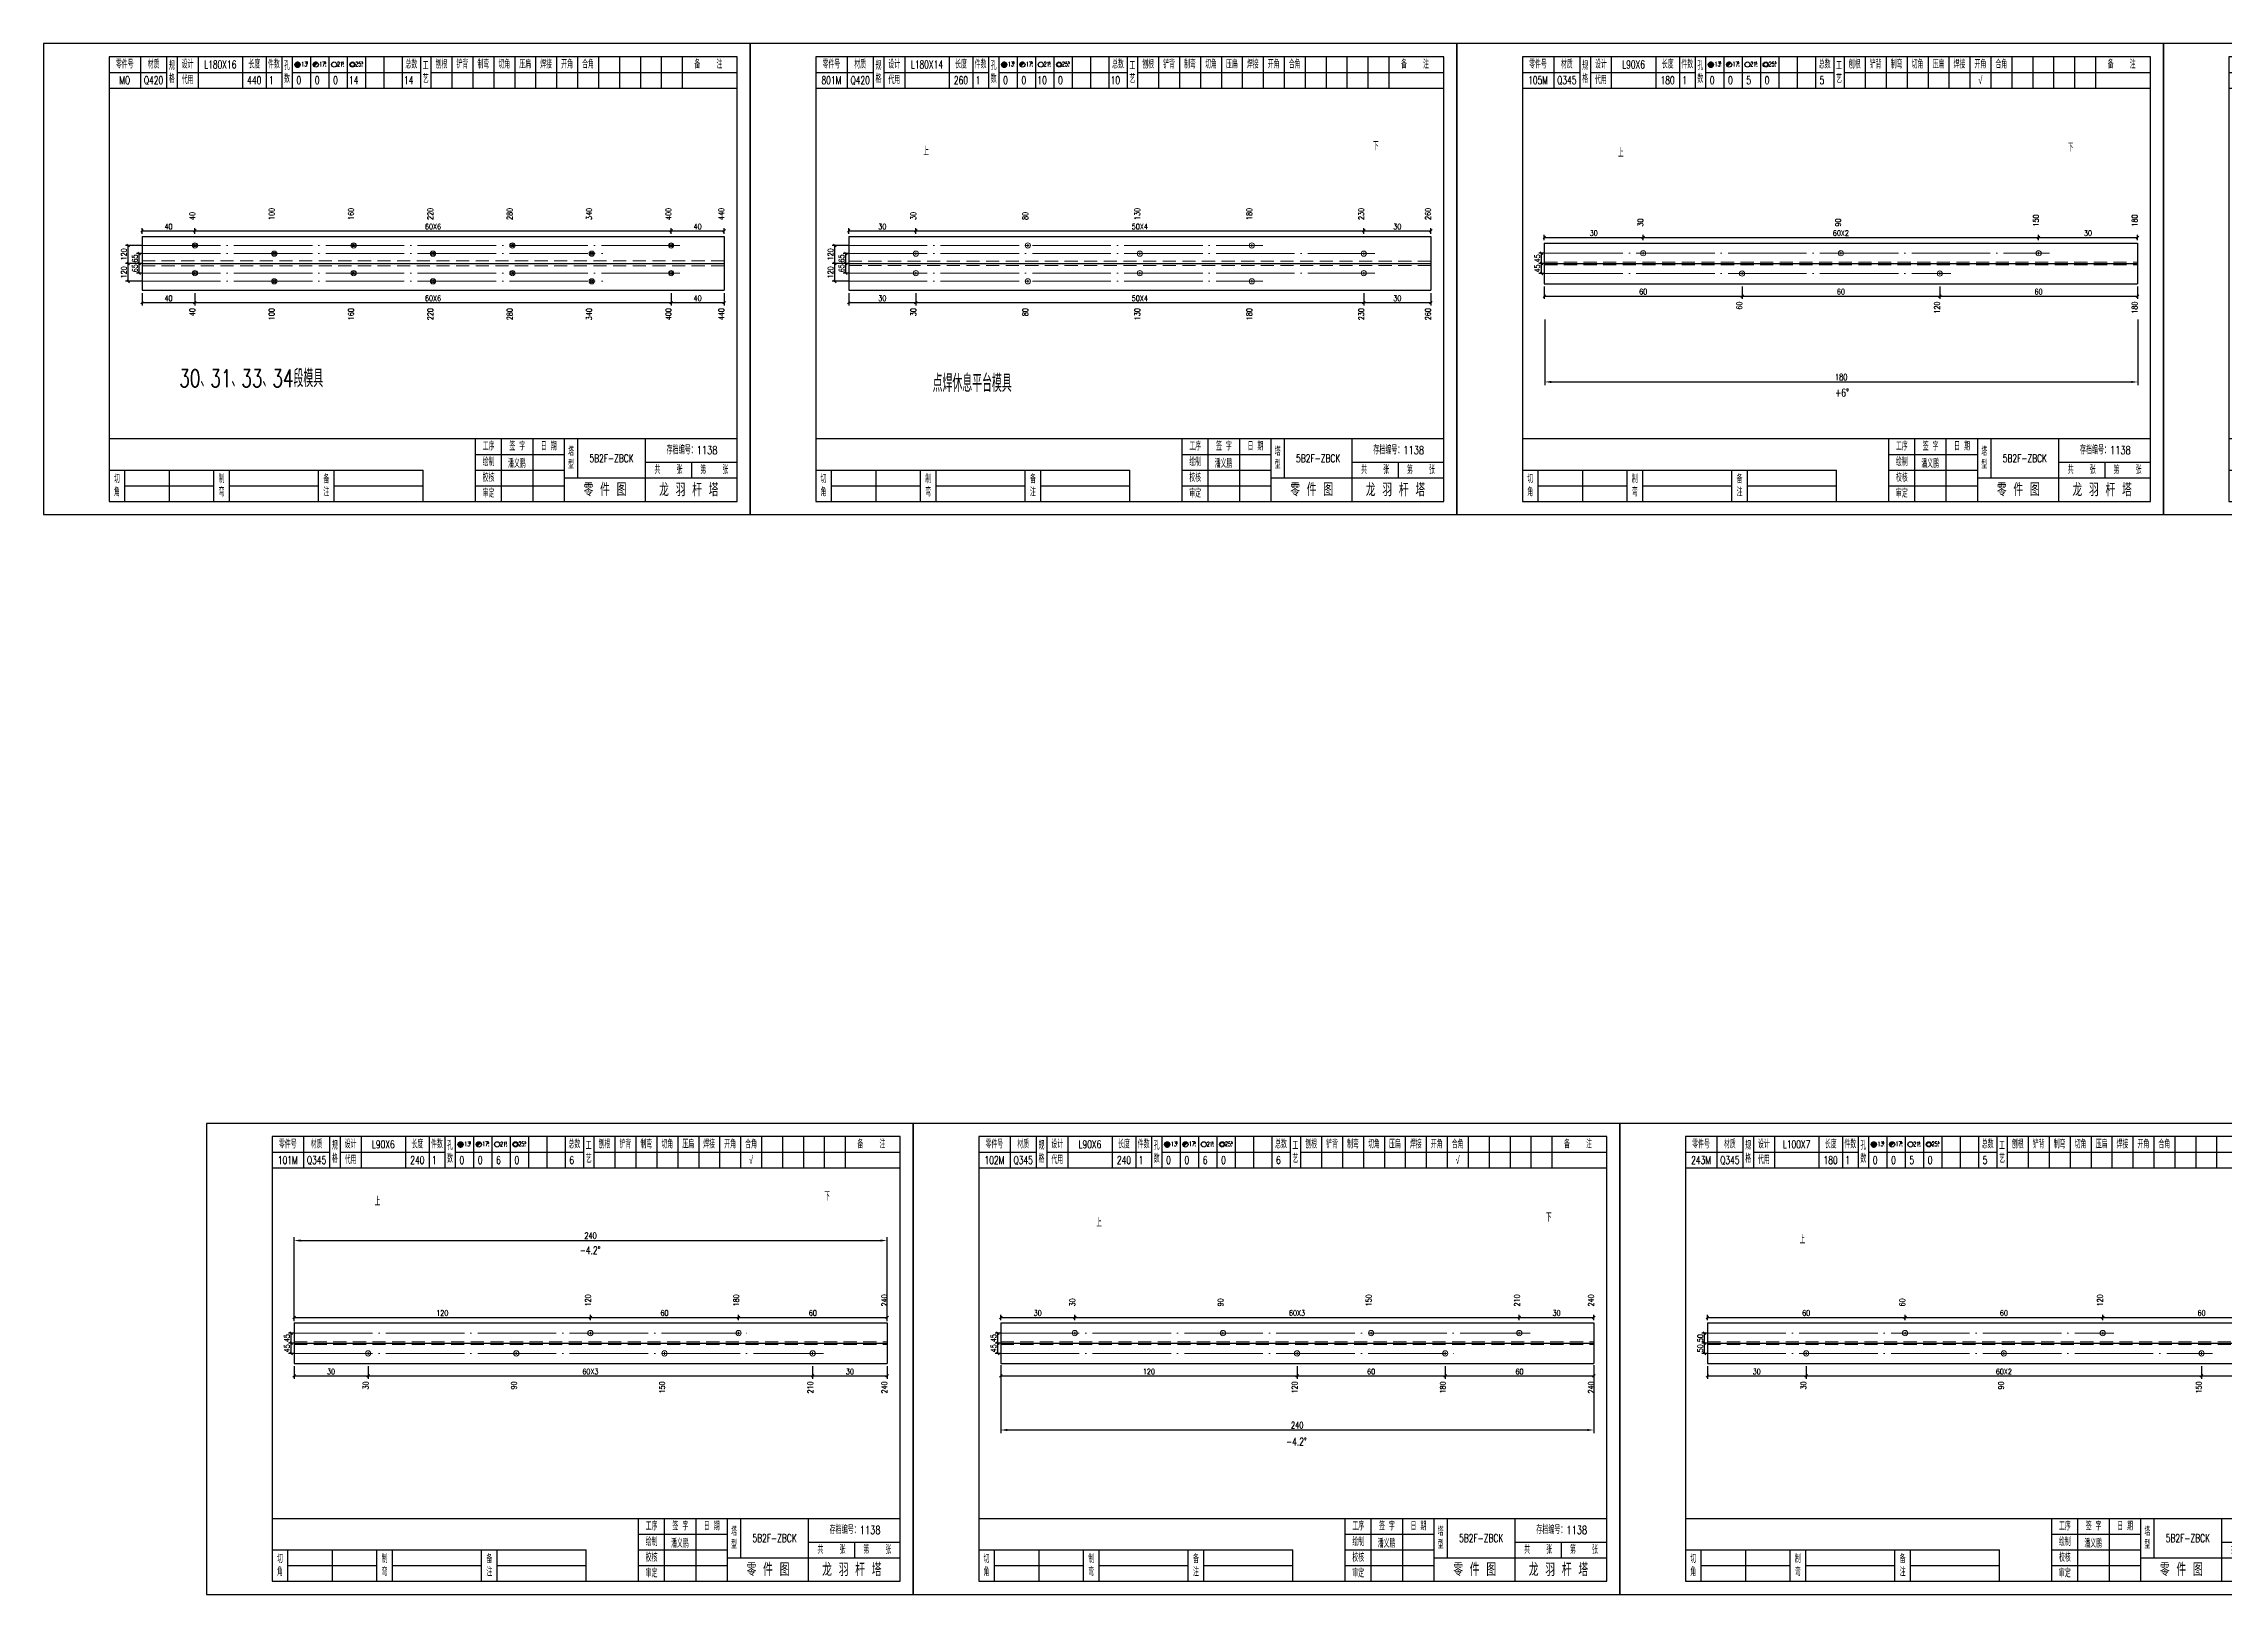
# Model space of a CAD drawing. Header units: millimetres. Extents: x 431 to 8801, y -362 to 231.
# Drawn here: x 431 to 1264, y -362 to 231 of the extents above; entities that cross this region are included whole.
import ezdxf
from ezdxf.enums import TextEntityAlignment as Align

# ---------------------------------------------------------------- set-up
doc = ezdxf.new("R2010")
doc.units = ezdxf.units.MM
doc.header["$LTSCALE"] = 20
doc.header["$PDMODE"] = 1
doc.linetypes.add('DASHDOT2X', pattern=[1.75, 1.5, -0.125, 0, -0.125])
doc.linetypes.add('HIDDEN', pattern=[0.375, 0.25, -0.125])
for name, color, linetype, lineweight in [('1', 7, 'Continuous', 25), ('11', 3, 'Continuous', 13), ('2', 1, 'HIDDEN', 13), ('5', 1, 'Continuous', 13), ('7', 2, 'DASHDOT2X', 13)]:
    doc.layers.add(name, color=color, linetype=linetype, lineweight=lineweight)
doc.styles.get("Standard").update_dxf_attribs({"font": 'simplex', "width": 0.7, "bigfont": 'gbhzfs.shx'})
doc.styles.add('SYMBOL_TXT', font='txt.shx', dxfattribs={"width": 0.6})
doc.styles.add('TITLE_TXT', font='simplex.shx', dxfattribs={"width": 0.75, "height": 2.5, "bigfont": 'gbhzfs.shx'})
doc.dimstyles.new('ISO-25', dxfattribs={"dimtxt": 2.5, "dimasz": 2.5, "dimexe": 1.25, "dimexo": 0.625, "dimtad": 1, "dimdsep": 46, "dimtxsty": 'standard', "dimcen": 2.5, "dimadec": 0, "dimazin": 0, "dimtfac": 1, "dimtmove": 0, "dimatfit": 3, "dimfxl": 0, "dimarcsym": 0})
doc.dimstyles.get("Standard").update_dxf_attribs({"dimtxt": 2.1, "dimasz": 1, "dimexe": 1.05, "dimexo": 0, "dimgap": 0.63, "dimtad": 1, "dimzin": 0, "dimdsep": 46, "dimtxsty": 'standard', "dimblk": 'OBLIQUE', "dimblk1": 'OBLIQUE', "dimblk2": 'OBLIQUE', "dimcen": 0.09, "dimadec": 0, "dimazin": 0, "dimtfac": 1, "dimtdec": 1, "dimtix": 1, "dimtmove": 0, "dimatfit": 3, "dimfxl": 0, "dimtolj": 1, "dimtzin": 0, "dimarcsym": 0})
pattern_1 = [(0, (-3, 0), (0, 0.0125), [])]

# ---------------------------------------------------------------- blocks, each defined once
blk = doc.blocks.new('M12_HOLE')
h = blk.add_hatch()
h.set_pattern_fill('LINE', scale=0.1, style=0)
h.set_pattern_definition(pattern_1)
h.paths.add_polyline_path([(-5, 0, 1), (-1, 0, 1)])
at = {"color": 7}
blk.add_circle((-3, 0), 2, dxfattribs=at)
at = {"color": 7, "attachment_point": 1, "style": 'SYMBOL_TXT'}
for s, insert, char_height, width in [('13\\f??|b0|i0|c0|p54;.', (-0.1, 2.1), 3.5, 5.707), ('5', (3.7, 2.3), 1.8, 2.931)]:
    blk.add_mtext(s, dxfattribs=dict(at, insert=insert, char_height=char_height, width=width))
blk = doc.blocks.new('M16_HOLE')
h = blk.add_hatch()
h.set_pattern_fill('LINE', scale=0.1, style=0)
h.set_pattern_definition(pattern_1)
h.paths.add_polyline_path([(-1.6, 1.4, 0.668179), (-5, 0, 0.198912), (-4.4, -1.4)])
at = {"color": 7}
blk.add_circle((-3, 0), 2, dxfattribs=at)
at = {"color": 7, "attachment_point": 1, "style": 'SYMBOL_TXT'}
for s, insert, char_height, width in [('17.', (-0.4, 2.1), 3.5, 6.316), ('5', (3.6, 2.3), 1.8, 1.822)]:
    blk.add_mtext(s, dxfattribs=dict(at, insert=insert, char_height=char_height, width=width))
blk = doc.blocks.new('M20_HOLE')
at = {"color": 7}
blk.add_circle((-3, 0), 2, dxfattribs=at)
at = {"color": 7, "attachment_point": 1, "style": 'SYMBOL_TXT'}
for s, insert, char_height, width in [('21.', (-0.7, 2), 3.5, 6.074), ('5', (3.3, 2), 1.8, 1.458)]:
    blk.add_mtext(s, dxfattribs=dict(at, insert=insert, char_height=char_height, width=width))
blk = doc.blocks.new('M24_HOLE')
at = {"color": 7}
for radius in [2, 1.5]:
    blk.add_circle((-3, 0), radius, dxfattribs=at)
at = {"color": 7, "attachment_point": 1, "style": 'SYMBOL_TXT'}
for s, insert, char_height, width in [('25.', (-0.7, 2.1), 3.5, 2.429), ('5', (3.9, 2.3), 1.8, 1.944)]:
    blk.add_mtext(s, dxfattribs=dict(at, insert=insert, char_height=char_height, width=width))
blk = doc.blocks.new('JgCard')
for p, q in [((270, 180), (0, 180)), ((0, 180), (0, 0)), ((265, 175), (25, 175)), ((25, 175), (25, 5)), ((37, 175), (37, 163)), ((47, 175), (47, 163)), ((51, 175), (51, 163)), ((59, 175), (59, 163)), ((76, 175), (76, 163)), ((85, 175), (85, 163)), ((91, 175), (91, 163)), ((95, 175), (95, 163)), ((102, 175), (102, 163)), ((109, 175), (109, 163)), ((116, 175), (116, 163)), ((123, 175), (123, 163)), ((130, 175), (130, 163)), ((137, 175), (137, 163)), ((144, 175), (144, 163)), ((148, 175), (148, 163)), ((156, 175), (156, 163)), ((164, 175), (164, 163)), ((172, 175), (172, 163)), ((180, 175), (180, 163)), ((188, 175), (188, 163)), ((196, 175), (196, 163)), ((204, 175), (204, 163)), ((212, 175), (212, 163)), ((220, 175), (220, 163)), ((228, 175), (228, 163)), ((236, 175), (236, 163)), ((244, 175), (244, 163)), ((265, 5), (265, 175)), ((270, 0), (270, 180)), ((25, 169), (47, 169)), ((51, 169), (91, 169)), ((95, 169), (144, 169)), ((148, 169), (265, 169)), ((25, 163), (265, 163)), ((25, 29), (265, 29)), ((165, 5), (165, 29)), ((175, 5), (175, 29)), ((187, 5), (187, 29)), ((199, 5), (199, 29)), ((204, 29), (204, 14)), ((230, 5), (230, 29)), ((25, 17), (145, 17)), ((31, 5), (31, 17)), ((48, 17), (48, 5)), ((65, 5), (65, 17)), ((71, 5), (71, 17)), ((105, 5), (105, 17)), ((111, 5), (111, 17)), ((145, 5), (145, 17)), ((165, 23), (199, 23)), ((165, 17), (199, 17)), ((230, 20), (265, 20)), ((247.5, 20), (247.5, 14)), ((31, 11), (65, 11)), ((71, 11), (105, 11)), ((111, 11), (145, 11)), ((165, 11), (199, 11)), ((199, 14), (265, 14)), ((0, 0), (270, 0)), ((25, 5), (265, 5))]:
    blk.add_line(p, q)
blk.add_lwpolyline([(96.03, 171.99, -1), (98.03, 171.99, -1)], format="xyb", close=True)
blk.add_point((145, 96))
at = {"xscale": 0.5, "yscale": 0.5, "zscale": 0.5}
for name, p in [('M12_HOLE', (98.53, 171.99)), ('M16_HOLE', (105.5, 172)), ('M20_HOLE', (112.5, 172)), ('M24_HOLE', (119.5, 172))]:
    blk.add_blockref(name, p, dxfattribs=at)
at = {"style": 'TITLE_TXT', "width": 0.75}
for s, height, p in [('存档编号：1138', 3.076, (238.02, 23.07)), ('潘义鹏', 3, (177.45, 17.91)), ('龙 羽 杆 塔', 5, (235.17, 6.97))]:
    blk.add_text(s, height=height, dxfattribs=at).set_placement(p)
at = {"attachment_point": 5, "style": 'TITLE_TXT'}
for s, insert, char_height, width in [('零件号', (31, 172), 3, 15), ('材质', (42, 172), 3, 8), ('规格', (49, 169), 3, 4), ('代用', (55, 166), 3, 8), ('设计', (55, 172), 3, 8), ('长度', (80.5, 172), 3, 8), ('件数', (88, 172), 3, 6), ('孔数', (93, 169), 3, 4), ('总数', (140.5, 172), 3, 7), ('工\\P艺', (146, 169), 3, 4), ('刨根', (152, 172), 3, 8), ('铲背', (160, 172), 3, 8), ('制弯', (168, 172), 3, 8), ('切角', (176, 172), 3, 8), ('压扁', (184, 172), 3, 8), ('焊接', (192, 172), 3, 8), ('开角', (200, 172), 3, 8), ('合角', (208, 172), 3, 8), ('备    注', (254, 172), 3, 22), ('工序', (170, 26), 3, 10), ('签 字', (181, 26), 3, 12), ('日 期', (193, 26), 3, 12), ('塔\\P型', (201.5, 21.5), 3, 5), ('绘制', (170, 20), 3, 10), ('共    张', (238.75, 17), 3, 17.5), ('第    张', (256.25, 17), 3, 17.5), ('切\\P角', (28, 11), 3, 6), ('制\\P弯', (68, 11), 3, 6), ('备\\P注', (108, 11), 3, 6), ('校核', (170, 14), 3, 10), ('审定', (170, 8), 3, 10), ('零 件 图', (214.5, 9.5), 5, 31)]:
    blk.add_mtext(s, dxfattribs=dict(at, insert=insert, char_height=char_height, width=width))
blk = doc.blocks.new('M24')
for p, q in [((-0.6, 0), (0.6, 0)), ((0, -0.6), (0, 0.6))]:
    blk.add_line(p, q)
for radius in [1, 0.6]:
    blk.add_circle((0, 0), radius)
blk = doc.blocks.new('_Oblique')
at = {"color": 0, "linetype": 'ByBlock', "lineweight": -2}
blk.add_line((-0.5, -0.5), (0.5, 0.5), dxfattribs=at)
blk = doc.blocks.new('M20')
for p, q in [((-0.5, 0), (0.5, 0)), ((0, -0.5), (0, 0.5))]:
    blk.add_line(p, q)
blk.add_circle((0, 0), 1)
blk = doc.blocks.new('*D348')
at = {"layer": '1', "color": 0, "lineweight": -2}
for p, q in [((1004.76, 125.18), (1004.76, 100.05)), ((1231.36, 125.18), (1231.36, 100.05)), ((1007.26, 101.3), (1228.86, 101.3))]:
    blk.add_line(p, q, dxfattribs=at)
at = {"layer": '1', "color": 0}
for points in [[(1007.26, 101.72), (1007.26, 100.89), (1004.76, 101.3)], [(1228.86, 101.72), (1228.86, 100.89), (1231.36, 101.3)]]:
    blk.add_solid(points, dxfattribs=at)
at = {"layer": 'Defpoints', "color": 0}
for p in [(1004.76, 125.8), (1231.36, 125.8), (1231.36, 101.3)]:
    blk.add_point(p, dxfattribs=at)
at = {"layer": '1', "color": 0, "insert": (1118.06, 103.18), "char_height": 2.5, "attachment_point": 5}
blk.add_mtext('180', dxfattribs=at)
blk = doc.blocks.new('*D381')
at = {"layer": '1', "color": 0, "lineweight": -2}
for p, q in [((526.9, -257.72), (526.9, -225.62)), ((529.4, -226.87), (751, -226.87)), ((753.5, -257.72), (753.5, -225.62))]:
    blk.add_line(p, q, dxfattribs=at)
at = {"layer": '1', "color": 0}
for points in [[(529.4, -226.45), (529.4, -227.29), (526.9, -226.87)], [(751, -226.45), (751, -227.29), (753.5, -226.87)]]:
    blk.add_solid(points, dxfattribs=at)
at = {"layer": 'Defpoints', "color": 0}
for p in [(753.5, -226.87), (526.9, -258.35), (753.5, -258.35)]:
    blk.add_point(p, dxfattribs=at)
at = {"layer": '1', "color": 0, "insert": (640.2, -225), "char_height": 2.5, "attachment_point": 5}
blk.add_mtext('240', dxfattribs=at)
blk = doc.blocks.new('*D382')
at = {"layer": '1', "color": 0, "lineweight": -2}
for p, q in [((796.9, -274.51), (796.9, -300.53)), ((1023.5, -274.51), (1023.5, -300.53)), ((799.4, -299.28), (1021, -299.28))]:
    blk.add_line(p, q, dxfattribs=at)
at = {"layer": '1', "color": 0}
for points in [[(799.4, -298.87), (799.4, -299.7), (796.9, -299.28)], [(1021, -298.87), (1021, -299.7), (1023.5, -299.28)]]:
    blk.add_solid(points, dxfattribs=at)
at = {"layer": 'Defpoints', "color": 0}
for p in [(796.9, -273.89), (1023.5, -273.89), (1023.5, -299.28)]:
    blk.add_point(p, dxfattribs=at)
at = {"layer": '1', "color": 0, "insert": (910.2, -297.41), "char_height": 2.5, "attachment_point": 5}
blk.add_mtext('240', dxfattribs=at)

msp = doc.modelspace()

# ---------------------------------------------------------------- linework, layer by layer
at = {"layer": '1'}
for p, q in [((468.816, 156.922), (468.816, 136.342)), ((468.816, 156.922), (691.216, 156.922)), ((691.216, 156.922), (691.216, 136.342)), ((738.816, 156.922), (738.816, 136.342)), ((738.816, 156.922), (961.216, 156.922)), ((961.216, 156.922), (961.216, 136.342)), ((1004.616, 154.402), (1004.616, 138.862)), ((1004.616, 154.402), (1231.216, 154.402)), ((1231.216, 154.402), (1231.216, 138.862)), ((468.816, 146.632), (691.216, 146.632)), ((738.816, 146.632), (961.216, 146.632)), ((1004.616, 146.632), (1231.216, 146.632)), ((468.816, 136.342), (691.216, 136.342)), ((738.816, 136.342), (961.216, 136.342)), ((1004.616, 138.862), (1231.216, 138.862)), ((526.904, -258.349), (526.904, -273.889)), ((526.904, -258.349), (753.504, -258.349)), ((526.904, -266.119), (753.504, -266.119)), ((753.504, -258.349), (753.504, -273.889)), ((796.904, -258.349), (796.904, -273.889)), ((796.904, -258.349), (1023.504, -258.349)), ((796.904, -266.119), (1023.504, -266.119)), ((1023.504, -258.349), (1023.504, -273.889)), ((1066.904, -258.349), (1066.904, -273.889)), ((1066.904, -258.349), (1293.504, -258.349)), ((1066.904, -266.119), (1293.504, -266.119)), ((526.904, -273.889), (753.504, -273.889)), ((796.904, -273.889), (1023.504, -273.889)), ((1066.904, -273.889), (1293.504, -273.889))]:
    msp.add_line(p, q, dxfattribs=at)
at = {"layer": '2'}
for p, q in [((468.816, 147.546), (691.216, 147.546)), ((468.816, 145.717), (691.216, 145.717)), ((738.816, 147.432), (961.216, 147.432)), ((738.816, 145.831), (961.216, 145.831)), ((1004.616, 147.15), (1231.216, 147.15)), ((1004.616, 146.114), (1231.216, 146.114)), ((526.904, -265.601), (753.504, -265.601)), ((796.904, -265.601), (1023.504, -265.601)), ((1066.904, -265.575), (1293.504, -265.575)), ((526.904, -266.637), (753.504, -266.637)), ((796.904, -266.637), (1023.504, -266.637)), ((1066.904, -266.663), (1293.504, -266.663))]:
    msp.add_line(p, q, dxfattribs=at)
at = {"layer": '7'}
for p, q in [((468.816, 153.492), (675.168, 153.492)), ((468.816, 150.348), (644.845, 150.348)), ((738.816, 153.492), (897.054, 153.492)), ((738.816, 150.348), (939.843, 150.348)), ((1004.616, 150.517), (1197.675, 150.517)), ((468.816, 142.916), (675.168, 142.916)), ((738.816, 142.916), (939.843, 142.916)), ((1004.616, 142.747), (1159.903, 142.747)), ((468.816, 139.772), (644.845, 139.772)), ((738.816, 139.772), (897.054, 139.772)), ((526.904, -262.234), (700.951, -262.234)), ((796.904, -262.234), (999.259, -262.234)), ((1066.904, -262.234), (1222.17, -262.234)), ((526.904, -270.004), (729.259, -270.004)), ((796.904, -270.004), (970.951, -270.004)), ((1066.904, -270.004), (1259.937, -270.004))]:
    msp.add_line(p, q, dxfattribs=at)

# ---------------------------------------------------------------- block references
at = {"layer": '1'}
for p in [(431.216, 50.632), (701.216, 50.632), (971.216, 50.632), (1241.216, 50.632), (493.504, -362.119), (763.504, -362.119), (1033.504, -362.119)]:
    msp.add_blockref('JgCard', p, dxfattribs=at)
at = {"layer": '5'}
for name, p in [('M24', (489.031, 153.492)), ('M24', (519.354, 150.348)), ('M24', (549.677, 153.492)), ('M24', (580, 150.348)), ('M24', (610.322, 153.492)), ('M24', (640.645, 150.348)), ('M24', (670.968, 153.492)), ('M20', (764.489, 150.348)), ('M20', (807.278, 153.492)), ('M20', (850.066, 150.348)), ('M20', (892.854, 153.492)), ('M20', (935.643, 150.348)), ('M20', (1042.388, 150.517)), ('M20', (1117.932, 150.517)), ('M20', (1193.475, 150.517)), ('M24', (489.031, 142.916)), ('M24', (549.677, 142.916)), ('M24', (610.322, 142.916)), ('M24', (670.968, 142.916)), ('M20', (764.489, 142.916)), ('M20', (850.066, 142.916)), ('M20', (935.643, 142.916)), ('M20', (1080.16, 142.747)), ('M20', (1155.703, 142.747)), ('M24', (519.354, 139.772)), ('M24', (580, 139.772)), ('M24', (640.645, 139.772)), ('M20', (807.278, 139.772)), ('M20', (892.854, 139.772)), ('M20', (640.136, -262.234)), ('M20', (696.751, -262.234)), ('M20', (825.212, -262.234)), ('M20', (881.828, -262.234)), ('M20', (938.444, -262.234)), ('M20', (995.059, -262.234)), ('M20', (1142.437, -262.234)), ('M20', (1217.97, -262.234)), ('M20', (555.212, -270.004)), ('M20', (611.828, -270.004)), ('M20', (668.444, -270.004)), ('M20', (725.059, -270.004)), ('M20', (910.136, -270.004)), ('M20', (966.751, -270.004)), ('M20', (1104.67, -270.004)), ('M20', (1180.204, -270.004)), ('M20', (1255.737, -270.004))]:
    msp.add_blockref(name, p, dxfattribs=at)

# ---------------------------------------------------------------- texts
at = {"layer": '1', "width": 0.7}
for s, height, p in [('MO', 3, (462.216, 216.632)), ('Q420', 3, (473.216, 216.632)), ('L180X16', 3, (498.716, 222.632)), ('440', 3, (511.716, 216.632)), ('1', 3, (518.216, 216.632)), ('0', 3, (528.716, 216.632)), ('0', 3, (535.716, 216.632)), ('0', 3, (542.716, 216.632)), ('14', 3, (549.716, 216.632)), ('14', 3, (570.716, 216.632)), ('801M', 3, (732.216, 216.632)), ('Q420', 3, (743.216, 216.632)), ('L180X14', 3, (768.716, 222.632)), ('260', 3, (781.716, 216.632)), ('1', 3, (788.216, 216.632)), ('0', 3, (798.716, 216.632)), ('0', 3, (805.716, 216.632)), ('10', 3, (812.716, 216.632)), ('0', 3, (819.716, 216.632)), ('10', 3, (840.716, 216.632)), ('105M', 3, (1002.216, 216.632)), ('Q345', 3, (1013.216, 216.632)), ('L90X6', 3, (1038.716, 222.632)), ('180', 3, (1051.716, 216.632)), ('1', 3, (1058.216, 216.632)), ('0', 3, (1068.716, 216.632)), ('0', 3, (1075.716, 216.632)), ('5', 3, (1082.716, 216.632)), ('0', 3, (1089.716, 216.632)), ('5', 3, (1110.716, 216.632)), ('√', 3, (1171.216, 216.632)), ('下', 3, (940.242, 191.36)), ('下', 3, (1205.727, 190.809)), ('上', 3, (768.41, 189.351)), ('上', 3, (1033.895, 188.801)), ('30、31、33、34段模具', 6.73667, (510.53, 102.687)), ('点焊休息平台模具', 6.7367, (786.013, 100.83)), ('+6°', 3, (1118.363, 97.203)), ('L90X6', 3, (561.004, -190.119)), ('L90X6', 3, (831.004, -190.119)), ('L100X7', 3, (1101.004, -190.119)), ('101M', 3, (524.504, -196.119)), ('Q345', 3, (535.504, -196.119)), ('240', 3, (574.004, -196.119)), ('1', 3, (580.504, -196.119)), ('0', 3, (591.004, -196.119)), ('0', 3, (598.004, -196.119)), ('6', 3, (605.004, -196.119)), ('0', 3, (612.004, -196.119)), ('6', 3, (633.004, -196.119)), ('√', 3, (701.504, -196.119)), ('102M', 3, (794.504, -196.119)), ('Q345', 3, (805.504, -196.119)), ('240', 3, (844.004, -196.119)), ('1', 3, (850.504, -196.119)), ('0', 3, (861.004, -196.119)), ('0', 3, (868.004, -196.119)), ('6', 3, (875.004, -196.119)), ('0', 3, (882.004, -196.119)), ('6', 3, (903.004, -196.119)), ('√', 3, (971.504, -196.119)), ('243M', 3, (1064.504, -196.119)), ('Q345', 3, (1075.504, -196.119)), ('180', 3, (1114.004, -196.119)), ('1', 3, (1120.504, -196.119)), ('0', 3, (1131.004, -196.119)), ('0', 3, (1138.004, -196.119)), ('5', 3, (1145.004, -196.119)), ('0', 3, (1152.004, -196.119)), ('5', 3, (1173.004, -196.119)), ('上', 3, (558.789, -212.027)), ('下', 3, (730.621, -210.019)), ('下', 3, (1006.314, -218.134)), ('上', 3, (834.482, -220.142)), ('上', 3, (1103.222, -226.557)), ('-4.2°', 3, (640.023, -230.591)), ('-4.2°', 3, (909.902, -303.755))]:
    msp.add_text(s, height=height, dxfattribs=at).set_placement(p, align=Align.MIDDLE_CENTER)
for s, p in [('100', (519.387, 163.222)), ('160', (549.71, 163.222)), ('220', (580.033, 163.222)), ('280', (610.355, 163.222)), ('340', (640.678, 163.222)), ('400', (671.001, 163.222)), ('440', (691.216, 163.222)), ('130', (850.137, 163.222)), ('180', (892.926, 163.222)), ('230', (935.714, 163.222)), ('260', (961.216, 163.222)), ('40', (489.064, 163.222)), ('30', (764.561, 163.222)), ('80', (807.349, 163.222)), ('30', (1042.388, 160.702)), ('90', (1117.932, 160.702)), ('150', (1193.475, 160.702)), ('180', (1231.216, 160.702)), ('120', (640.272, -252.049)), ('180', (696.888, -252.049)), ('240', (753.504, -252.049)), ('30', (825.348, -252.049)), ('90', (881.964, -252.049)), ('150', (938.58, -252.049)), ('210', (995.196, -252.049)), ('240', (1023.504, -252.049)), ('60', (1142.437, -252.049)), ('120', (1217.97, -252.049))]:
    msp.add_text(s, height=2.1, rotation=90, dxfattribs=at).set_placement(p)
for s, p in [('40', (489.064, 129.517)), ('100', (519.387, 129.517)), ('160', (549.71, 129.517)), ('220', (580.033, 129.517)), ('280', (610.355, 129.517)), ('340', (640.678, 129.517)), ('400', (671.001, 129.517)), ('440', (691.216, 129.517)), ('30', (764.561, 129.517)), ('80', (807.349, 129.517)), ('130', (850.137, 129.517)), ('180', (892.926, 129.517)), ('230', (935.714, 129.517)), ('260', (961.216, 129.517)), ('60', (1080.16, 132.037)), ('120', (1155.703, 132.037)), ('180', (1231.216, 132.037)), ('30', (555.348, -280.714)), ('90', (611.964, -280.714)), ('150', (668.58, -280.714)), ('210', (725.196, -280.714)), ('240', (753.504, -280.714)), ('120', (910.272, -280.714)), ('180', (966.888, -280.714)), ('240', (1023.504, -280.714)), ('30', (1104.67, -280.714)), ('90', (1180.204, -280.714)), ('150', (1255.737, -280.714))]:
    msp.add_text(s, height=2.1, rotation=90, dxfattribs=at).set_placement(p, align=Align.RIGHT)
at = {"layer": '1', "char_height": 3, "width": 26, "attachment_point": 5}
for insert in [(648.216, 72.132), (918.216, 72.132), (1188.216, 72.132), (710.504, -340.619), (980.504, -340.619), (1250.504, -340.619)]:
    msp.add_mtext('5B2F-ZBCK', dxfattribs=dict(at, insert=insert))

# ---------------------------------------------------------------- dimensions: what is measured, and where the dimension line sits
at = {"layer": '1'}
for base, p1, p2, text in [((463.566, 153.492), (468.766, 146.632), (468.766, 153.492), '120'), ((467.766, 150.348), (468.766, 146.632), (468.766, 150.348), '65'), ((733.566, 153.492), (738.766, 146.632), (738.766, 153.492), '120'), ((737.766, 150.348), (738.766, 146.632), (738.766, 150.348), '65'), ((1003.566, 150.517), (1004.566, 146.632), (1004.566, 150.517), '45'), ((463.566, 146.632), (468.766, 139.772), (468.766, 146.632), '120'), ((467.766, 146.632), (468.766, 142.916), (468.766, 146.632), '65'), ((733.566, 146.632), (738.766, 139.772), (738.766, 146.632), '120'), ((737.766, 146.632), (738.766, 142.916), (738.766, 146.632), '65'), ((1003.566, 146.632), (1004.566, 142.747), (1004.566, 146.632), '45'), ((525.854, -262.234), (526.854, -266.119), (526.854, -262.234), '45'), ((525.854, -266.119), (526.854, -270.004), (526.854, -266.119), '45'), ((795.854, -262.234), (796.854, -266.119), (796.854, -262.234), '45'), ((795.854, -266.119), (796.854, -270.004), (796.854, -266.119), '45'), ((1065.854, -262.234), (1066.854, -266.119), (1066.854, -262.234), '50'), ((1065.854, -266.119), (1066.854, -270.004), (1066.854, -266.119), '50')]:
    msp.add_linear_dim(base=base, p1=p1, p2=p2, angle=90, text=text, dimstyle='standard', dxfattribs=at).render()
for p1, p2, distance, text, picture, middle in [((1004.76, 125.801), (1231.36, 125.801), -24.497, '180', '*D348', (1118.06, 103.179)), ((526.904, -258.349), (753.504, -258.349), 31.479, '240', '*D381', (640.204, -224.995)), ((796.904, -273.889), (1023.504, -273.889), -25.393, '240', '*D382', (910.204, -297.407))]:
    dim = msp.add_aligned_dim(p1=p1, p2=p2, distance=distance, text=text, dimstyle='ISO-25', dxfattribs=at)
    dim.commit()
    dim.dimension.update_dxf_attribs({"geometry": picture, "text_midpoint": middle})
at = {"layer": '11'}
for base, p1, p2, text in [((489.031, 159.022), (468.816, 157.972), (489.031, 157.972), '40'), ((670.968, 159.022), (489.031, 157.972), (670.968, 157.972), '60X6'), ((691.216, 159.022), (670.968, 157.972), (691.216, 157.972), '40'), ((764.489, 159.022), (738.816, 157.972), (764.489, 157.972), '30'), ((935.643, 159.022), (764.489, 157.972), (935.643, 157.972), '50X4'), ((961.216, 159.022), (935.643, 157.972), (961.216, 157.972), '30'), ((1042.388, 156.502), (1004.616, 155.452), (1042.388, 155.452), '30'), ((1193.475, 156.502), (1042.388, 155.452), (1193.475, 155.452), '60X2'), ((1231.216, 156.502), (1193.475, 155.452), (1231.216, 155.452), '30'), ((489.031, 131.617), (468.816, 135.292), (489.031, 135.292), '40'), ((670.968, 131.617), (489.031, 135.292), (670.968, 135.292), '60X6'), ((691.216, 131.617), (670.968, 135.292), (691.216, 135.292), '40'), ((764.489, 131.617), (738.816, 135.292), (764.489, 135.292), '30'), ((935.643, 131.617), (764.489, 135.292), (935.643, 135.292), '50X4'), ((961.216, 131.617), (935.643, 135.292), (961.216, 135.292), '30'), ((1080.16, 134.137), (1004.616, 137.812), (1080.16, 137.812), '60'), ((1155.703, 134.137), (1080.16, 137.812), (1155.703, 137.812), '60'), ((1231.216, 134.137), (1155.703, 137.812), (1231.216, 137.812), '60'), ((640.136, -256.249), (526.904, -257.299), (640.136, -257.299), '120'), ((696.751, -256.249), (640.136, -257.299), (696.751, -257.299), '60'), ((753.504, -256.249), (696.751, -257.299), (753.504, -257.299), '60'), ((825.212, -256.249), (796.904, -257.299), (825.212, -257.299), '30'), ((995.059, -256.249), (825.212, -257.299), (995.059, -257.299), '60X3'), ((1023.504, -256.249), (995.059, -257.299), (1023.504, -257.299), '30'), ((1142.437, -256.249), (1066.904, -257.299), (1142.437, -257.299), '60'), ((1217.97, -256.249), (1142.437, -257.299), (1217.97, -257.299), '60'), ((1293.504, -256.249), (1217.97, -257.299), (1293.504, -257.299), '60'), ((555.212, -278.614), (526.904, -274.939), (555.212, -274.939), '30'), ((725.059, -278.614), (555.212, -274.939), (725.059, -274.939), '60X3'), ((753.504, -278.614), (725.059, -274.939), (753.504, -274.939), '30'), ((910.136, -278.614), (796.904, -274.939), (910.136, -274.939), '120'), ((966.751, -278.614), (910.136, -274.939), (966.751, -274.939), '60'), ((1023.504, -278.614), (966.751, -274.939), (1023.504, -274.939), '60'), ((1104.67, -278.614), (1066.904, -274.939), (1104.67, -274.939), '30'), ((1255.737, -278.614), (1104.67, -274.939), (1255.737, -274.939), '60X2'), ((1293.504, -278.614), (1255.737, -274.939), (1293.504, -274.939), '30')]:
    msp.add_linear_dim(base=base, p1=p1, p2=p2, text=text, dimstyle='standard', dxfattribs=at).render()

doc.saveas('drawing.dxf')
